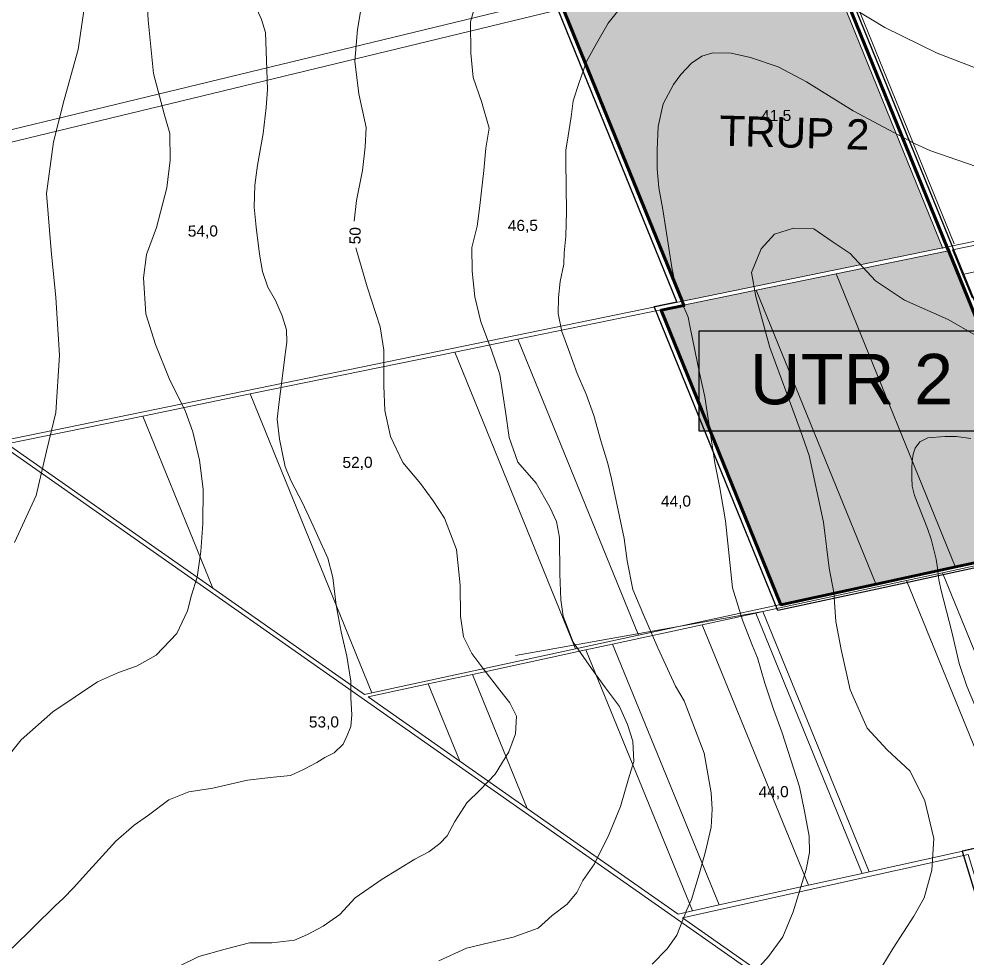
# Model space of a CAD drawing. Header units: metres. Extents: x 783184 to 1587399, y 282652 to 580595.
# Drawn here: x 785468 to 786409, y 290021 to 290953 of the extents above; entities that cross this region are included whole.
import ezdxf

# ---------------------------------------------------------------- set-up
doc = ezdxf.new("R2010")
doc.units = ezdxf.units.M
doc.header["$LTSCALE"] = 0.5
doc.layers.add('cote de nivel', color=1, linetype='CONTINUOUS', lineweight=211)
for name, color, linetype in [('curbe  de nivelI', 7, 'CONTINUOUS'), ('Limita intravilan existent', 1, 'CONTINUOUS'), ('Limita intravilan propus', 5, 'CONTINUOUS'), ('locuinte si functiuni complementare', 51, 'CONTINUOUS'), ('proprietati extravilan', 7, 'CONTINUOUS'), ('strazi', 7, 'CONTINUOUS'), ('trupuri', 18, 'CONTINUOUS'), ('UTR-uri', 7, 'CONTINUOUS')]:
    doc.layers.add(name, color=color, linetype=linetype)
doc.styles.add('arial', font='arial.ttf')
doc.styles.get("Standard").update_dxf_attribs({"font": 'arial.ttf'})
doc.styles.add('WMF-Arial0', font='arial.ttf')

msp = doc.modelspace()

# ---------------------------------------------------------------- hatches: boundary and pattern name
at = {"layer": 'locuinte si functiuni complementare', "lineweight": 30}
h = msp.add_hatch(color=256, dxfattribs=at)
h.paths.add_polyline_path([(786200.18992, 290683.81017), (786128.22514, 290669.05484), (786128.414, 290668.602), (786105.67, 290663.94), (786224.43593, 290372.06237), (786318.73389, 290392.48688)])
h.paths.add_polyline_path([(786279.51157, 290700.07391), (786200.18992, 290683.81017), (786318.73389, 290392.48688), (786397.71263, 290409.59331)])
h.paths.add_polyline_path([(786390.95004, 290722.92273), (786279.51157, 290700.07391), (786397.71263, 290409.59331), (786508.66936, 290433.62603)])
h.paths.add_polyline_path([(786263.41974, 291025.37448), (786008.35064, 290963.58581), (786126.64545, 290672.85357), (786385.283, 290725.89398)])
at = {"layer": 'UTR-uri', "lineweight": 30}
msp.add_hatch(color=255, dxfattribs=at).paths.add_polyline_path([(786437.8499, 290543.92838), (786437.8499, 290643.43047), (786143.53752, 290643.43047), (786143.53752, 290543.92838)])

# ---------------------------------------------------------------- linework, layer by layer
at = {"layer": 'curbe  de nivelI', "color": 21, "lineweight": 5}
for points in [[(785515.50166, 291118.603), (785529.42578, 291060.61653), (785536.38784, 290986.39384), (785527.1051, 290922.60872), (785513.18097, 290872.74034), (785502.7379, 290830.99008), (785495.77584, 290779.96197), (785500.41722, 290723.13522), (785505.05859, 290676.74604), (785508.56271, 290619.2424), (785505.0817, 290562.41565), (785495.79895, 290524.14458), (785485.35588, 290480.07486), (785463.7624, 290433.48997)], [(786593.38569, 290989.79614), (786591.26157, 290956.53537), (786582.05689, 290923.27456), (786568.60392, 290890.72148), (786550.90266, 290874.44492), (786533.2014, 290868.78349), (786507.00355, 290875.86025), (786477.97343, 290883.64468), (786431.24211, 290899.21356), (786379.55446, 290919.0285), (786327.86675, 290944.50487), (786272.63879, 290978.47332), (786244.31677, 290991.91919), (786216.70279, 291001.82664), (786160.76679, 291006.0727), (786125.36427, 291006.0727), (786096.72146, 290991.08893)], [(785819.66912, 290990.82945), (785808.35181, 290966.15019), (785804.23644, 290942.49923), (785801.66427, 290911.13597), (785805.77965, 290878.74446), (785812.98158, 290845.32459), (785811.95275, 290826.30101), (785809.38064, 290802.65005), (785803.20755, 290772.82924), (785801.14989, 290752.26321)], [(785594.68328, 290985.96448), (785596.44361, 290951.94873), (785601.72472, 290898.87251), (785612.58028, 290858.99199), (785617.9366, 290839.31426), (785618.46111, 290813.03932), (785615.23378, 290785.47483), (785604.96496, 290746.18083), (785594.9896, 290719.20284), (785592.05561, 290696.03696), (785594.38988, 290660.3468), (785603.77851, 290629.84997), (785617.56799, 290596.1275), (785633.70466, 290563.28473), (785641.0395, 290543.34449), (785647.50004, 290515.27177), (785651.31416, 290486.24109), (785650.72736, 290452.22537), (785648.96697, 290424.36768), (785645.15285, 290399.14915), (785639.5784, 290381.26156), (785635.47088, 290365.42665), (785624.89795, 290343.23867), (785604.65376, 290321.53899), (785584.99637, 290310.68915), (785567.09931, 290304.23789), (785546.26833, 290295.14749), (785501.88538, 290265.40429), (785470.49224, 290237.54659), (785456.11596, 290219.36578)], [(785700.36194, 290971.62702), (785709.12399, 290952.40341), (785712.97074, 290939.58765), (785714.03929, 290912.03383), (785714.89412, 290883.19841), (785713.82557, 290865.04275), (785710.60837, 290839.45316), (785705.05196, 290808.05457), (785702.48748, 290788.19019), (785701.84632, 290766.18984), (785703.76969, 290746.53902), (785706.98915, 290719.65362), (785709.98108, 290702.35237), (785715.32376, 290686.75988), (785723.01732, 290673.51696), (785729.42856, 290658.35168), (785733.91641, 290644.46794), (785734.34386, 290632.293), (785732.20676, 290617.76849), (785729.43118, 290596.27121), (785726.22559, 290570.42614), (785724.51588, 290555.90163), (785727.08042, 290536.03721), (785732.4421, 290508.56099), (785738.42595, 290494.25008), (785749.75248, 290472.6769), (785760.43791, 290450.03578), (785764.76373, 290440.51668), (785774.80805, 290417.87555), (785779.72335, 290398.65195), (785783.14266, 290371.31168), (785788.05796, 290344.61224), (785793.82815, 290320.68953), (785797.88981, 290295.75668), (785797.88981, 290279.30981), (785798.74464, 290262.22213), (785797.88981, 290250.68797), (785794.25678, 290241.93058), (785790.19631, 290233.38672), (785781.22054, 290224.62929), (785772.03104, 290219.93019), (785764.12382, 290215.01749), (785750.87391, 290208.18246), (785737.7824, 290202.284), (785721.11312, 290200.57524), (785695.25441, 290197.37129), (785660.84731, 290189.68185), (785636.84802, 290185.77208), (785617.18682, 290177.86903), (785596.88451, 290162.91735), (785582.77971, 290152.66473), (785564.6145, 290137.07224), (785547.88359, 290118.62515), (785534.41996, 290103.88704), (785522.87965, 290091.07132), (785512.19422, 290079.96433), (785504.287, 290072.70209), (785461.57566, 290030.63602)], [(785923.0596, 290973.57503), (785916.377, 290950.19831), (785916.85435, 290919.18837), (785919.24102, 290894.85748), (785927.35559, 290871.00368), (785934.99282, 290844.76451), (785931.65152, 290824.72734), (785929.7422, 290802.78182), (785925.44627, 290765.09282), (785923.06198, 290747.53322), (785917.81136, 290726.06483), (785918.28871, 290702.68808), (785920.67538, 290677.40305), (785926.88063, 290652.59511), (785937.38181, 290624.44762), (785945.49644, 290600.11677), (785951.22435, 290563.38191), (785955.043, 290537.61979), (785963.63492, 290513.28894), (785981.77339, 290492.29759), (785995.13858, 290468.44379), (786001.87186, 290454.19838), (786004.73587, 290438.45486), (786005.21316, 290402.19709), (786006.16785, 290376.43501), (786008.55446, 290360.2144), (786018.57835, 290334.45232), (786036.71682, 290308.21312), (786050.55937, 290289.13009), (786064.40191, 290270.52412), (786072.51648, 290252.87232), (786077.7671, 290236.17466), (786078.72173, 290216.13746), (786073.47111, 290198.96275), (786065.35654, 290171.29232), (786053.90066, 290143.14483), (786039.58554, 290114.59691), (786028.12967, 290097.89926), (786021.92442, 290085.97237), (786012.37786, 290074.52254), (785997.58069, 290063.07271), (785983.73815, 290050.66874), (785958.91708, 290041.60428), (785936.00533, 290036.35646), (785912.61624, 290030.63154), (785884.93122, 290018.22757)], [(786062.52325, 290960.50212), (786053.05298, 290948.75821), (786041.55173, 290928.69172), (786031.81844, 290910.72528), (786023.92652, 290889.16553), (786018.47676, 290871.8319), (786016.3723, 290855.88118), (786013.39091, 290837.12593), (786011.27942, 290822.84388), (786011.05534, 290811.64487), (786011.95173, 290761.69732), (786011.05063, 290737.63243), (786009.48193, 290720.83392), (786009.03377, 290709.63495), (786005.4482, 290692.38846), (786003.8795, 290676.48587), (786003.65523, 290660.67108), (786007.01672, 290642.75267), (786013.73963, 290624.83426), (786022.47953, 290601.09237), (786031.21937, 290580.48622), (786038.86809, 290559.3087), (786046.26332, 290533.32701), (786052.98629, 290511.82493), (786056.57186, 290496.59426), (786068.91573, 290437.30815), (786072.05307, 290415.35808), (786077.65557, 290386.91262), (786087.51588, 290363.3947), (786102.3414, 290328.73665), (786120.04516, 290290.66006), (786128.56092, 290276.10135), (786137.30076, 290253.70334), (786148.5057, 290224.36195), (786155.26898, 290184.95335), (786156.38952, 290168.8268), (786155.26898, 290150.68441), (786149.66655, 290126.71855), (786143.61588, 290104.09657), (786135.77243, 290079.01081), (786130.84225, 290068.03577), (786121.42956, 290043.68687), (786111.56925, 290030.02409), (786096.77874, 290014.79343)], [(786430.07334, 290802.57521), (786408.88566, 290809.88063), (786372.4318, 290822.64199), (786357.35058, 290829.48506), (786296.19814, 290861.71328), (786250.02944, 290890.513), (786221.8913, 290905.40178), (786194.46252, 290914.85499), (786175.30963, 290919.10895), (786157.10262, 290919.5816), (786146.22568, 290916.27297), (786135.82162, 290909.18308), (786125.41762, 290897.83924), (786117.85108, 290887.91338), (786107.83147, 290868.73943), (786102.86591, 290846.28808), (786101.68368, 290823.12774), (786101.68368, 290804.22131), (786103.57532, 290785.55123), (786107.35859, 290763.80887), (786116.37587, 290706.42893), (786119.44979, 290692.0128), (786126.30699, 290671.68839), (786132.45484, 290657.03593), (786134.34647, 290648.52805), (786144.05172, 290600.16115), (786149.25369, 290577.94611), (786158.9484, 290512.48269), (786164.1543, 290487.70408), (786169.5928, 290454.85418), (786176.45, 290388.44543), (786186.42012, 290356.3528), (786196.35124, 290330.82917), (786201.3168, 290318.77633), (786208.64693, 290293.72536), (786217.1593, 290267.96535), (786225.90813, 290244.5687), (786242.96745, 290190.73528), (786247.93301, 290166.6296), (786252.6621, 290141.81496), (786253.13504, 290125.74451), (786249.82524, 290108.81495), (786236.8202, 290066.74818), (786226.65267, 290041.93355), (786212.22887, 290022.55447), (786200.87905, 290009.5563)], [(786418.62896, 290638.70512), (786390.66126, 290654.88839), (786347.23771, 290674.01406), (786318.53398, 290693.13976), (786293.19645, 290720.3971), (786275.53264, 290732.16674), (786257.13281, 290744.672), (786237.26104, 290745.40759), (786218.12524, 290739.52277), (786204.87736, 290724.81071), (786195.30949, 290701.2714), (786199.72541, 290677.73209), (786213.70926, 290626.97546), (786230.6371, 290581.36806), (786243.88498, 290545.32353), (786252.78656, 290519.77062), (786266.77041, 290453.5663), (786272.65838, 290407.9589), (786277.07431, 290383.684), (786279.28233, 290354.99547), (786284.43427, 290327.04255), (786293.26618, 290287.31997), (786310.19396, 290249.0686), (786330.06578, 290227.7361), (786352.88154, 290206.40363), (786367.60136, 290176.9795), (786376.49013, 290139.69293), (786374.28217, 290108.06197), (786366.92226, 290080.84465), (786356.61836, 290062.45457), (786336.01057, 290030.82364), (786319.08273, 290002.8707)], [(785802.69269, 290725.76449), (785814.00999, 290687.20313), (785826.87057, 290647.61349), (785830.47156, 290624.47665), (785830.47156, 290589.00024), (785831.50039, 290564.32095), (785837.15904, 290538.61341), (785849.50523, 290512.90583), (785866.99563, 290491.8256), (785879.34176, 290474.8586), (785890.67229, 290457.40618), (785902.50403, 290426.55712), (785906.10503, 290391.08067), (785906.61941, 290360.23158), (785909.70596, 290339.66551), (785917.93671, 290323.21268), (785929.76846, 290307.274), (785945.71559, 290286.70794), (785955.48961, 290274.36829), (785962.17715, 290261.00036), (785961.14833, 290243.51923), (785954.46078, 290225.52391), (785941.08576, 290203.4154), (785926.16753, 290187.99088), (785912.79251, 290175.13708), (785900.96076, 290156.62763), (785893.24445, 290142.2314), (785886.04252, 290134.51911), (785875.2396, 290126.29269), (785861.3502, 290119.0946), (785828.87052, 290099.20569), (785802.12048, 290080.69624), (785786.6878, 290064.24337), (785770.22629, 290052.41789), (785754.79355, 290044.19147), (785741.93297, 290038.53583), (785719.29837, 290035.96505), (785697.17814, 290035.96505), (785673.00026, 290029.79525), (785646.76467, 290022.59712), (785627.21661, 290012.82825)], [(786412.9671, 290536.77436), (786398.90006, 290538.55971), (786387.17752, 290538.67129), (786370.48681, 290537.33226), (786362.40582, 290533.2016), (786357.99591, 290527.06447), (786355.87471, 290521.0947), (786354.92574, 290514.0091), (786354.59083, 290507.36985), (786354.48686, 290497.74469), (786354.98922, 290489.32009), (786357.16627, 290479.89122), (786370.09092, 290447.18358), (786373.80012, 290436.77488), (786378.65057, 290416.95558), (786379.93451, 290407.97272), (786381.36106, 290396.42335), (786383.78632, 290385.87207), (786394.35086, 290344.67805), (786401.48389, 290313.16679), (786409.18752, 290290.78096), (786422.05441, 290260.14951)]]:
    msp.add_lwpolyline(points, dxfattribs=at)
at = {"layer": 'Limita intravilan existent', "color": 0, "lineweight": 25}
msp.add_lwpolyline([(785881.49726, 291242.81502), (785947.86574, 291258.72032), (786012.78512, 291274.27951), (786122.80438, 291003.91089), (786159.79756, 291008.4407), (786269.54014, 291035.02532), (786394.39125, 290728.20454), (786395.94342, 290724.38913), (786463.34726, 290558.74151), (786515.90501, 290429.58096), (786399.13345, 290404.28832), (786320.1584, 290387.1833), (786221.57216, 290365.83408), (786098.77056, 290667.62973), (786121.47898, 290672.28444), (786003.49325, 290962.25705), (785994.54132, 290965.00603)], close=True, dxfattribs=at)
at = {"layer": 'Limita intravilan existent', "color": 1, "lineweight": 211}
msp.add_lwpolyline([(785888.322, 291239.309), (785949.031, 291253.858), (786009.773, 291268.416), (786119.615, 290998.483), (786160.693, 291003.513), (786266.532, 291029.152), (786389.76, 290726.32), (786391.312, 290722.505), (786458.716, 290556.857), (786509.031, 290433.208), (786398.075, 290409.175), (786319.1, 290392.07), (786224.62, 290371.61), (786105.67, 290663.94), (786128.414, 290668.602), (786126.83, 290672.4), (786007.23, 290966.34), (785998.278, 290969.089), (785888.322, 291239.309)], close=True, dxfattribs=at)
at = {"layer": 'Limita intravilan propus', "color": 0, "lineweight": 25}
msp.add_lwpolyline([(786581.9617, 290166.36246), (786404.45876, 290127.00714), (786498.86776, 289818.69271)], dxfattribs=at)
msp.add_lwpolyline([(786581.9617, 290166.36246), (786404.45876, 290127.00714), (786498.86776, 289818.69271)], dxfattribs=at)
at = {"layer": 'proprietati extravilan', "color": 0, "lineweight": 5}
for p, q in [((785451.79885, 290534.45858), (786594.31627, 290768.76173)), ((785453.97031, 290528.01706), (786490.95595, 289800.59992)), ((785453.97031, 290528.01706), (786490.95595, 289800.59992))]:
    msp.add_line(p, q, dxfattribs=at)
at = {"layer": 'proprietati extravilan', "color": 0, "linetype": 'Continuous', "lineweight": 5}
msp.add_line((785961.10281, 290321.12448), (786206.79104, 290364.82269), dxfattribs=at)
at = {"layer": 'proprietati extravilan', "color": 0, "lineweight": 5}
for points in [[(786604.84764, 290743.62342), (786595.89155, 290765.00154), (786395.0159, 290723.80672), (786405.0146, 290699.31707)], [(786614.43356, 290720.74188), (786604.84764, 290743.62342), (786405.0146, 290699.31707), (786414.37697, 290676.38597)], [(786508.66936, 290433.62603), (786390.95004, 290722.92273), (786279.51157, 290700.07391), (786397.71263, 290409.59331)], [(786279.51157, 290700.07391), (786200.18992, 290683.81017), (786318.73389, 290392.48688), (786397.71263, 290409.59331)], [(786105.30578, 290664.35556), (786200.18992, 290683.81017), (786318.73389, 290392.48688), (786224.25992, 290372.02425)], [(785963.58987, 290635.29879), (786105.30578, 290664.35556), (786224.25992, 290372.02425), (786083.15665, 290341.46193)], [(785900.83757, 290622.43235), (785963.58987, 290635.29879), (786083.15665, 290341.46193), (786020.67562, 290327.92883)], [(785697.86649, 290580.81611), (785818.58198, 290284.15628), (786020.67562, 290327.92883), (785900.83757, 290622.43235)], [(785818.58198, 290284.15628), (785697.86649, 290580.81611), (785591.27014, 290558.96009), (785660.82791, 290388.02101), (785811.35875, 290282.59176)], [(785660.82791, 290388.02101), (785591.27014, 290558.96009), (785456.28062, 290531.28246), (785456.82994, 290530.89773)], [(786510.0092, 290430.33038), (786384.95432, 290403.31334), (786490.07567, 290145.83156), (786614.89402, 290173.42794)], [(786384.95432, 290403.31334), (786349.276, 290395.60535), (786454.46483, 290137.95828), (786490.07567, 290145.83156)], [(786349.276, 290395.60535), (786206.79104, 290364.82269), (786312.24936, 290106.51553), (786454.46483, 290137.95828)], [(786199.67635, 290363.28562), (786146.34507, 290351.76385), (786251.91772, 290093.17666), (786305.14813, 290104.9455)], [(786312.24936, 290106.51553), (786206.79104, 290364.82269), (786199.67635, 290363.28562), (786305.14813, 290104.9455)], [(786251.91772, 290093.17666), (786146.34507, 290351.76385), (786057.57266, 290332.58533), (786163.31321, 290073.58688)], [(786163.31321, 290073.58688), (786057.57266, 290332.58533), (786030.96841, 290326.83771), (786136.75928, 290067.71601)], [(786030.96841, 290326.83771), (785918.41859, 290302.52228), (785972.73251, 290169.48701), (786122.48919, 290064.56101), (786136.75928, 290067.71601)], [(785918.41859, 290302.52228), (785874.62654, 290293.06139), (785905.98472, 290216.25341), (785972.73251, 290169.48701)], [(785874.62654, 290293.06139), (785814.80544, 290280.13755), (785905.98472, 290216.25341)]]:
    msp.add_lwpolyline(points, close=True, dxfattribs=at)
msp.add_lwpolyline([(786126.91773, 290060.84881), (786410.46165, 290123.71526), (786501.41102, 289826.70005), (786479.52245, 289813.50622), (786126.91773, 290060.84881)], dxfattribs=at)
at = {"layer": 'strazi', "color": 0, "lineweight": 20}
for points in [[(786159.27104, 291313.15939), (786396.61215, 290729.89061)], [(785268.32443, 290796.66833), (786258.84576, 291036.61509)], [(785271.84658, 290785.17292), (786263.41974, 291025.37448)], [(786263.41974, 291025.37448), (786385.49714, 290725.36773)]]:
    msp.add_lwpolyline(points, dxfattribs=at)
at = {"layer": 'UTR-uri', "color": 0, "lineweight": 30}
msp.add_lwpolyline([(786143.53752, 290643.43047), (786437.8499, 290643.43047), (786437.8499, 290543.92838), (786143.53752, 290543.92838), (786143.53752, 290643.43047)], dxfattribs=at)

# ---------------------------------------------------------------- texts
at = {"layer": 'cote de nivel', "color": 32, "lineweight": 30, "style": 'arial'}
for s, rotation, p in [('41,5', 0.34675574, (786205.01969, 290851.64809)), ('54,0', 0.34675574, (785635.96458, 290737.02968)), ('50', 88.59254268, (785807.22385, 290729.21991)), ('46,5', 0.34675574, (785953.57083, 290742.53613)), ('52,0', 0.34675574, (785789.47107, 290507.37375)), ('44,0', 0.34675574, (786105.5207, 290468.88512)), ('53,0', 0.34675574, (785756.12414, 290249.69437)), ('44,0', 0.34675574, (786202.48805, 290180.43143))]:
    msp.add_text(s, height=11, rotation=rotation, dxfattribs=at).set_placement(p)
at = {"layer": 'trupuri', "color": 0, "lineweight": 30}
msp.add_text('TRUP 2', height=30, rotation=358.42, dxfattribs=at).set_placement((786163.14468, 290827.31323))
at = {"layer": 'UTR-uri', "color": 200, "linetype": 'ByBlock', "lineweight": 25, "style": 'WMF-Arial0'}
msp.add_text('UTR 2', height=50.0143, dxfattribs=at).set_placement((786193.70499, 290570.60727, -0.18698))

doc.saveas('drawing.dxf')
